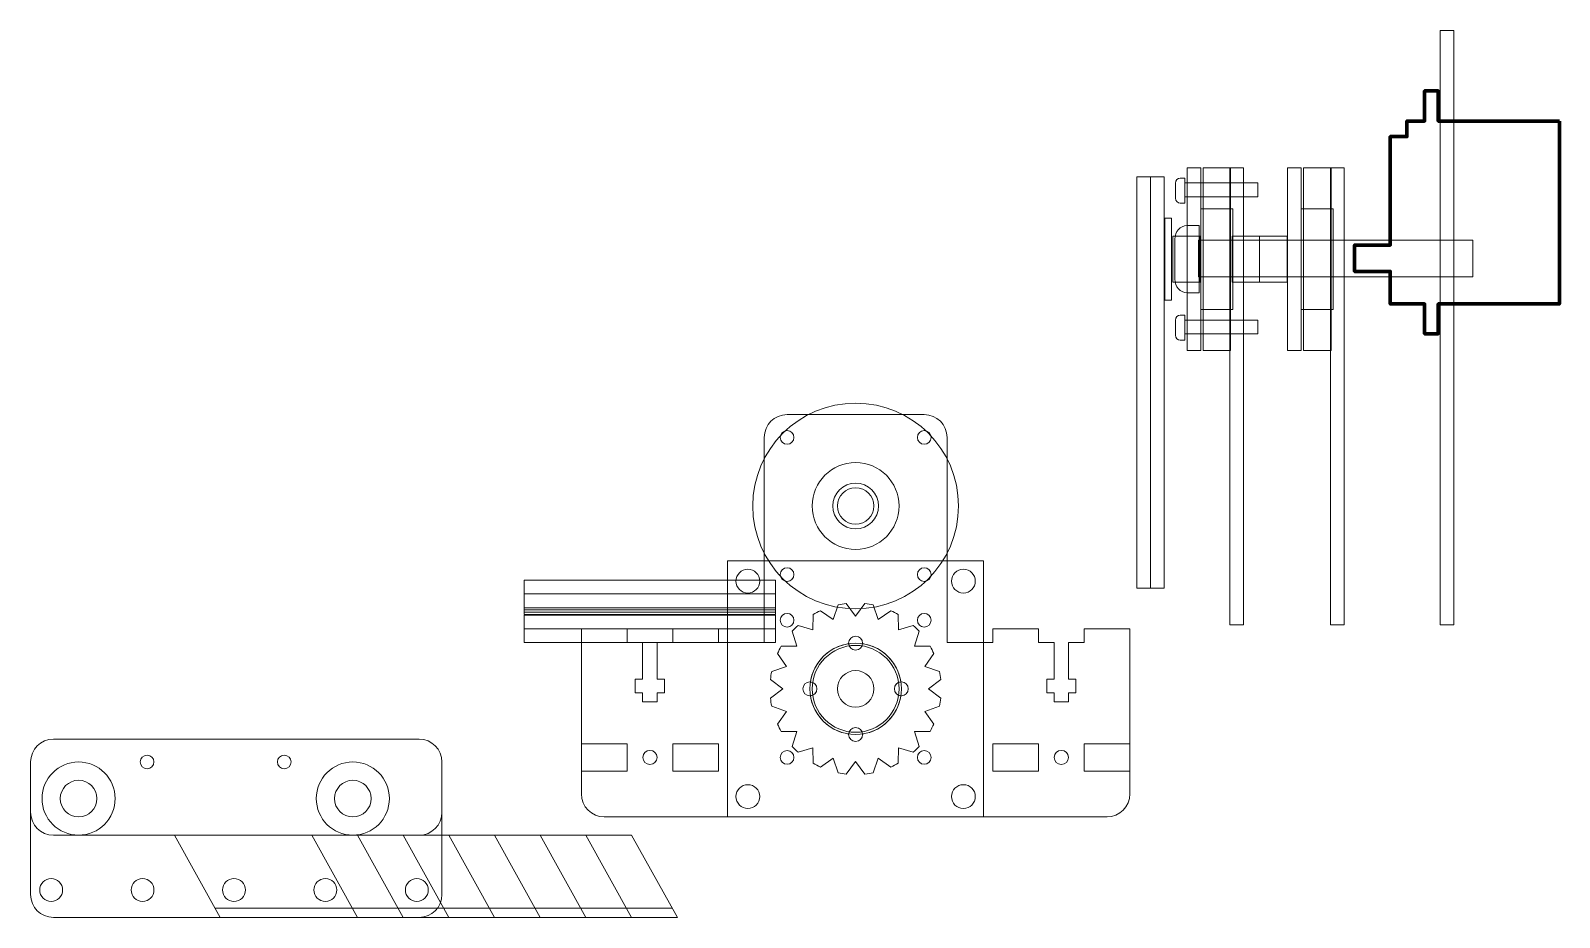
# Model space of a CAD drawing. Header units: centimetres. Extents: x -121 to 177, y -44 to 114.
# Drawn here: x -28.55 to 4.9, y -0.55 to 18.85 of the extents above; entities that cross this region are included whole.
import ezdxf

# ---------------------------------------------------------------- set-up
doc = ezdxf.new("R2010")
doc.units = ezdxf.units.CM
doc.header["$MEASUREMENT"] = 0
doc.layers.add('Layer 1', color=7, linetype='Continuous')

msp = doc.modelspace()

# ---------------------------------------------------------------- linework, layer by layer
at = {"layer": 'Layer 1', "lineweight": 20}
for points in [[(-3.25, 11.85), (-2.95, 11.85), (-2.95, 15.85), (-3.25, 15.85), (-3.25, 11.85)], [(-2.9, 11.85), (-2.3, 11.85), (-2.3, 15.85), (-2.9, 15.85), (-2.9, 11.85)], [(-2.3125, 5.85), (-2.0125, 5.85), (-2.0125, 15.85), (-2.3125, 15.85), (-2.3125, 5.85)], [(-1.05, 11.85), (-0.75, 11.85), (-0.75, 15.85), (-1.05, 15.85), (-1.05, 11.85)], [(-0.7, 11.85), (-0.1, 11.85), (-0.1, 15.85), (-0.7, 15.85), (-0.7, 11.85)], [(-0.1125, 5.85), (0.1875, 5.85), (0.1875, 15.85), (-0.1125, 15.85), (-0.1125, 5.85)], [(-4.35, 6.65), (-4.05, 6.65), (-4.05, 15.65), (-4.35, 15.65), (-4.35, 6.65)], [(-4.05, 6.65), (-3.75, 6.65), (-3.75, 15.65), (-4.05, 15.65), (-4.05, 6.65)]]:
    msp.add_lwpolyline(points, close=True, dxfattribs=at)
at = {"layer": 'Layer 1', "color": 253, "lineweight": 20}
msp.add_lwpolyline([(-3.7375, 12.95), (-3.5875, 12.95), (-3.5875, 14.75), (-3.7375, 14.75), (-3.7375, 12.95)], close=True, dxfattribs=at)
at = {"layer": 'Layer 1', "color": 30, "lineweight": 20}
for points in [[(-2.95, 12.75), (-2.25, 12.75), (-2.25, 14.95), (-2.95, 14.95), (-2.95, 12.75)], [(-0.75, 12.75), (-0.05, 12.75), (-0.05, 14.95), (-0.75, 14.95), (-0.75, 12.75)]]:
    msp.add_lwpolyline(points, close=True, dxfattribs=at)
at = {"layer": 'Layer 1', "color": 6, "lineweight": 20}
for points in [[(-3.5625, 13.35), (-2.9625, 13.35), (-2.9625, 14.35), (-3.5625, 14.35), (-3.5625, 13.35)], [(-2.2625, 13.35), (-1.6625, 13.35), (-1.6625, 14.35), (-2.2625, 14.35), (-2.2625, 13.35)], [(-1.6625, 13.35), (-1.0625, 13.35), (-1.0625, 14.35), (-1.6625, 14.35), (-1.6625, 13.35)]]:
    msp.add_lwpolyline(points, close=True, dxfattribs=at)
at = {"layer": 'Layer 1', "color": 1, "lineweight": 20}
msp.add_lwpolyline([(-13.3, 1.65), (-7.7, 1.65), (-7.7, 7.25), (-13.3, 7.25), (-13.3, 1.65)], close=True, dxfattribs=at)
at = {"layer": 'Layer 1', "color": 202, "lineweight": 20}
for points in [[(-17.75002, 6.52505), (-12.25002, 6.52505), (-12.25002, 6.82505), (-17.75002, 6.82505), (-17.75002, 6.52505)], [(-17.75002, 6.22505), (-12.25002, 6.22505), (-12.25002, 6.52505), (-17.75002, 6.52505), (-17.75002, 6.22505)], [(-17.75002, 5.76255), (-12.25002, 5.76255), (-12.25002, 6.06255), (-17.75002, 6.06255), (-17.75002, 5.76255)], [(-17.75002, 5.46255), (-12.25002, 5.46255), (-12.25002, 5.76255), (-17.75002, 5.76255), (-17.75002, 5.46255)]]:
    msp.add_lwpolyline(points, close=True, dxfattribs=at)
at = {"layer": 'Layer 1', "color": 3, "lineweight": 20}
msp.add_lwpolyline([(-17.75002, 6.07505), (-12.25002, 6.07505), (-12.25002, 6.22505), (-17.75002, 6.22505), (-17.75002, 6.07505)], close=True, dxfattribs=at)
at = {"layer": 'Layer 1', "color": 8, "lineweight": 20}
msp.add_lwpolyline([(-17.75002, 6.12505), (-12.25002, 6.12505), (-12.25002, 6.17505), (-17.75002, 6.17505), (-17.75002, 6.12505)], close=True, dxfattribs=at)
at = {"layer": 'Layer 1', "lineweight": 18}
for centre, major_axis in [((-12.857, 6.807), (0, 0.2605)), ((-8.143, 6.807), (0, 0.2605)), ((-10.5, 4.45), (0, 1)), ((-12.857, 2.093), (0, 0.2605)), ((-8.143, 2.093), (0, 0.2605))]:
    msp.add_ellipse(centre, major_axis=major_axis, ratio=1, dxfattribs=at)
at = {"layer": 'Layer 1', "color": 3, "lineweight": 20}
for centre in [(-10.5, 5.45), (-11.5, 4.45), (-9.5, 4.45), (-10.5, 3.45)]:
    msp.add_ellipse(centre, major_axis=(0, 0.1525), ratio=1, dxfattribs=at)
at = {"layer": 'Layer 1', "lineweight": 20}
msp.add_ellipse((-10.5, 4.45), major_axis=(0, 0.4), ratio=1, dxfattribs=at)
for points, knots in [([(2.2875, 18.85), (2.2875, 18.85), (2.5875, 18.85), (2.5875, 18.85), (2.5875, 18.85), (2.5875, 18.85), (2.5875, 5.85), (2.5875, 5.85), (2.5875, 5.85), (2.5875, 5.85), (2.2875, 5.85), (2.2875, 5.85), (2.2875, 5.85), (2.2875, 5.85), (2.2875, 18.85), (2.2875, 18.85)], [0, 0, 0, 0, 0.25, 0.25, 0.25, 0.25, 0.5, 0.5, 0.5, 0.5, 0.75, 0.75, 0.75, 0.75, 1, 1, 1, 1]), ([(-10.34793, 5.43851), (-9.91747, 5.3728), (-9.57727, 5.03253), (-9.51156, 4.60207), (-9.51156, 4.60207), (-9.59037, 4.59616), (-9.6525, 4.53032), (-9.6525, 4.45), (-9.6525, 4.45), (-9.6525, 4.36968), (-9.59037, 4.30384), (-9.51156, 4.29793), (-9.51156, 4.29793), (-9.57727, 3.86747), (-9.91747, 3.5272), (-10.34793, 3.46149), (-10.34793, 3.46149), (-10.35381, 3.54034), (-10.41966, 3.6025), (-10.5, 3.6025), (-10.5, 3.6025), (-10.58034, 3.6025), (-10.64619, 3.54034), (-10.65207, 3.46149), (-10.65207, 3.46149), (-11.08253, 3.5272), (-11.42273, 3.86747), (-11.48844, 4.29793), (-11.48844, 4.29793), (-11.40963, 4.30384), (-11.3475, 4.36968), (-11.3475, 4.45), (-11.3475, 4.45), (-11.3475, 4.53032), (-11.40963, 4.59616), (-11.48844, 4.60207), (-11.48844, 4.60207), (-11.42273, 5.03253), (-11.08253, 5.3728), (-10.65207, 5.43851), (-10.65207, 5.43851), (-10.64619, 5.35966), (-10.58034, 5.2975), (-10.5, 5.2975), (-10.5, 5.2975), (-10.41966, 5.2975), (-10.35381, 5.35966), (-10.34793, 5.43851)], [0, 0, 0, 0, 0.08333333, 0.08333333, 0.08333333, 0.08333333, 0.16666667, 0.16666667, 0.16666667, 0.16666667, 0.25, 0.25, 0.25, 0.25, 0.33333333, 0.33333333, 0.33333333, 0.33333333, 0.41666667, 0.41666667, 0.41666667, 0.41666667, 0.5, 0.5, 0.5, 0.5, 0.58333333, 0.58333333, 0.58333333, 0.58333333, 0.66666667, 0.66666667, 0.66666667, 0.66666667, 0.75, 0.75, 0.75, 0.75, 0.83333333, 0.83333333, 0.83333333, 0.83333333, 0.91666667, 0.91666667, 0.91666667, 0.91666667, 1, 1, 1, 1])]:
    msp.add_open_spline(points, degree=3, knots=knots, dxfattribs=at)
at = {"layer": 'Layer 1', "color": 7, "lineweight": 70}
msp.add_open_spline([(4.89702, 16.86948), (4.89702, 16.86948), (2.24702, 16.86948), (2.24702, 16.86948), (2.24702, 16.86948), (2.24702, 16.86948), (2.24702, 17.53105), (2.24702, 17.53105), (2.24702, 17.53105), (2.24702, 17.53105), (1.94702, 17.53105), (1.94702, 17.53105), (1.94702, 17.53105), (1.94702, 17.53105), (1.94702, 16.86948), (1.94702, 16.86948), (1.94702, 16.86948), (1.94702, 16.86948), (1.56183, 16.86948), (1.56183, 16.86948), (1.56183, 16.86948), (1.56183, 16.86948), (1.56183, 16.52977), (1.56183, 16.52977), (1.56183, 16.52977), (1.56183, 16.52977), (1.19702, 16.52977), (1.19702, 16.52977), (1.19702, 16.52977), (1.19702, 16.52977), (1.19702, 14.15748), (1.19702, 14.15748), (1.19702, 14.15748), (1.19702, 14.15748), (0.41453, 14.15748), (0.41453, 14.15748), (0.41453, 14.15748), (0.41453, 14.15748), (0.41453, 13.58148), (0.41453, 13.58148), (0.41453, 13.58148), (0.41453, 13.58148), (1.19702, 13.58148), (1.19702, 13.58148), (1.19702, 13.58148), (1.19702, 13.58148), (1.19702, 12.86948), (1.19702, 12.86948), (1.19702, 12.86948), (1.19702, 12.86948), (1.94702, 12.86948), (1.94702, 12.86948), (1.94702, 12.86948), (1.94702, 12.86948), (1.94702, 12.21948), (1.94702, 12.21948), (1.94702, 12.21948), (1.94702, 12.21948), (2.24702, 12.21948), (2.24702, 12.21948), (2.24702, 12.21948), (2.24702, 12.21948), (2.24702, 12.86948), (2.24702, 12.86948), (2.24702, 12.86948), (2.24702, 12.86948), (4.89702, 12.86948), (4.89702, 12.86948), (4.89702, 12.86948), (4.89702, 12.86948), (4.89702, 16.86948), (4.89702, 16.86948)], degree=3, knots=[0, 0, 0, 0, 0.05555556, 0.05555556, 0.05555556, 0.05555556, 0.11111111, 0.11111111, 0.11111111, 0.11111111, 0.16666667, 0.16666667, 0.16666667, 0.16666667, 0.22222222, 0.22222222, 0.22222222, 0.22222222, 0.27777778, 0.27777778, 0.27777778, 0.27777778, 0.33333333, 0.33333333, 0.33333333, 0.33333333, 0.38888889, 0.38888889, 0.38888889, 0.38888889, 0.44444444, 0.44444444, 0.44444444, 0.44444444, 0.5, 0.5, 0.5, 0.5, 0.55555556, 0.55555556, 0.55555556, 0.55555556, 0.61111111, 0.61111111, 0.61111111, 0.61111111, 0.66666667, 0.66666667, 0.66666667, 0.66666667, 0.72222222, 0.72222222, 0.72222222, 0.72222222, 0.77777778, 0.77777778, 0.77777778, 0.77777778, 0.83333333, 0.83333333, 0.83333333, 0.83333333, 0.88888889, 0.88888889, 0.88888889, 0.88888889, 0.94444444, 0.94444444, 0.94444444, 0.94444444, 1, 1, 1, 1], dxfattribs=at)
at = {"layer": 'Layer 1', "color": 253, "lineweight": 9}
for points, knots in [([(-3.3, 15.625), (-3.3, 15.625), (-3.3, 15.075), (-3.3, 15.075), (-3.3, 15.075), (-3.3, 15.075), (-3.39999, 15.075), (-3.39999, 15.075), (-3.39999, 15.075), (-3.455, 15.075), (-3.5, 15.12509), (-3.5, 15.18632), (-3.5, 15.18632), (-3.5, 15.18632), (-3.5, 15.51368), (-3.5, 15.51368), (-3.5, 15.51368), (-3.5, 15.57491), (-3.455, 15.625), (-3.39999, 15.625), (-3.39999, 15.625), (-3.39999, 15.625), (-3.3, 15.625), (-3.3, 15.625)], [0, 0, 0, 0, 0.16666667, 0.16666667, 0.16666667, 0.16666667, 0.33333333, 0.33333333, 0.33333333, 0.33333333, 0.5, 0.5, 0.5, 0.5, 0.66666667, 0.66666667, 0.66666667, 0.66666667, 0.83333333, 0.83333333, 0.83333333, 0.83333333, 1, 1, 1, 1]), ([(-1.7, 15.516), (-1.7, 15.516), (-1.7, 15.216), (-1.7, 15.216), (-1.7, 15.216), (-1.7, 15.216), (-3.3, 15.216), (-3.3, 15.216), (-3.3, 15.216), (-3.3, 15.216), (-3.3, 15.516), (-3.3, 15.516), (-3.3, 15.516), (-3.3, 15.516), (-1.7, 15.516), (-1.7, 15.516)], [0, 0, 0, 0, 0.25, 0.25, 0.25, 0.25, 0.5, 0.5, 0.5, 0.5, 0.75, 0.75, 0.75, 0.75, 1, 1, 1, 1]), ([(-2.9833, 14.58357), (-2.9833, 14.58357), (-2.9833, 13.11643), (-2.9833, 13.11643), (-2.9833, 13.11643), (-2.9833, 13.11643), (-3.24997, 13.11643), (-3.24997, 13.11643), (-3.24997, 13.11643), (-3.39669, 13.11643), (-3.51669, 13.25003), (-3.51669, 13.41338), (-3.51669, 13.41338), (-3.51669, 13.41338), (-3.51669, 14.28662), (-3.51669, 14.28662), (-3.51669, 14.28662), (-3.51669, 14.44997), (-3.39669, 14.58357), (-3.24997, 14.58357), (-3.24997, 14.58357), (-3.24997, 14.58357), (-2.9833, 14.58357), (-2.9833, 14.58357)], [0, 0, 0, 0, 0.16666667, 0.16666667, 0.16666667, 0.16666667, 0.33333333, 0.33333333, 0.33333333, 0.33333333, 0.5, 0.5, 0.5, 0.5, 0.66666667, 0.66666667, 0.66666667, 0.66666667, 0.83333333, 0.83333333, 0.83333333, 0.83333333, 1, 1, 1, 1]), ([(3, 14.266), (3, 14.266), (3, 13.466), (3, 13.466), (3, 13.466), (3, 13.466), (-3, 13.466), (-3, 13.466), (-3, 13.466), (-3, 13.466), (-3, 14.266), (-3, 14.266), (-3, 14.266), (-3, 14.266), (3, 14.266), (3, 14.266)], [0, 0, 0, 0, 0.25, 0.25, 0.25, 0.25, 0.5, 0.5, 0.5, 0.5, 0.75, 0.75, 0.75, 0.75, 1, 1, 1, 1]), ([(-3.3, 12.625), (-3.3, 12.625), (-3.3, 12.075), (-3.3, 12.075), (-3.3, 12.075), (-3.3, 12.075), (-3.39999, 12.075), (-3.39999, 12.075), (-3.39999, 12.075), (-3.455, 12.075), (-3.5, 12.12509), (-3.5, 12.18632), (-3.5, 12.18632), (-3.5, 12.18632), (-3.5, 12.51368), (-3.5, 12.51368), (-3.5, 12.51368), (-3.5, 12.57491), (-3.455, 12.625), (-3.39999, 12.625), (-3.39999, 12.625), (-3.39999, 12.625), (-3.3, 12.625), (-3.3, 12.625)], [0, 0, 0, 0, 0.16666667, 0.16666667, 0.16666667, 0.16666667, 0.33333333, 0.33333333, 0.33333333, 0.33333333, 0.5, 0.5, 0.5, 0.5, 0.66666667, 0.66666667, 0.66666667, 0.66666667, 0.83333333, 0.83333333, 0.83333333, 0.83333333, 1, 1, 1, 1]), ([(-1.7, 12.516), (-1.7, 12.516), (-1.7, 12.216), (-1.7, 12.216), (-1.7, 12.216), (-1.7, 12.216), (-3.3, 12.216), (-3.3, 12.216), (-3.3, 12.216), (-3.3, 12.216), (-3.3, 12.516), (-3.3, 12.516), (-3.3, 12.516), (-3.3, 12.516), (-1.7, 12.516), (-1.7, 12.516)], [0, 0, 0, 0, 0.25, 0.25, 0.25, 0.25, 0.5, 0.5, 0.5, 0.5, 0.75, 0.75, 0.75, 0.75, 1, 1, 1, 1])]:
    msp.add_open_spline(points, degree=3, knots=knots, dxfattribs=at)
at = {"layer": 'Layer 1', "lineweight": 9}
for points, knots in [([(-7.5, 5.4625), (-7.5, 5.4625), (-7.5, 5.7625), (-7.5, 5.7625), (-7.5, 5.7625), (-7.5, 5.7625), (-6.5, 5.7625), (-6.5, 5.7625), (-6.5, 5.7625), (-6.5, 5.7625), (-6.5, 5.4625), (-6.5, 5.4625), (-6.5, 5.4625), (-6.5, 5.4625), (-6.16, 5.4625), (-6.16, 5.4625), (-6.16, 5.4625), (-6.16, 5.4625), (-6.16, 4.6625), (-6.16, 4.6625), (-6.16, 4.6625), (-6.16, 4.6625), (-6.32, 4.6625), (-6.32, 4.6625), (-6.32, 4.6625), (-6.32, 4.6625), (-6.32, 4.3625), (-6.32, 4.3625), (-6.32, 4.3625), (-6.32, 4.3625), (-6.16, 4.3625), (-6.16, 4.3625), (-6.16, 4.3625), (-6.16, 4.3625), (-6.16, 4.1625), (-6.16, 4.1625), (-6.16, 4.1625), (-6.16, 4.1625), (-5.84, 4.1625), (-5.84, 4.1625), (-5.84, 4.1625), (-5.84, 4.1625), (-5.84, 4.3625), (-5.84, 4.3625), (-5.84, 4.3625), (-5.84, 4.3625), (-5.68, 4.3625), (-5.68, 4.3625), (-5.68, 4.3625), (-5.68, 4.3625), (-5.68, 4.6625), (-5.68, 4.6625), (-5.68, 4.6625), (-5.68, 4.6625), (-5.84, 4.6625), (-5.84, 4.6625), (-5.84, 4.6625), (-5.84, 4.6625), (-5.84, 5.4625), (-5.84, 5.4625), (-5.84, 5.4625), (-5.84, 5.4625), (-5.5, 5.4625), (-5.5, 5.4625), (-5.5, 5.4625), (-5.5, 5.4625), (-5.5, 5.7625), (-5.5, 5.7625), (-5.5, 5.7625), (-5.5, 5.7625), (-4.5, 5.7625), (-4.5, 5.7625), (-4.5, 5.7625), (-4.5, 5.7625), (-4.5, 5.4625), (-4.5, 5.4625), (-4.5, 5.4625), (-4.5, 5.4625), (-4.5, 2.15), (-4.5, 2.15), (-4.5, 2.15), (-4.5, 1.87391), (-4.72391, 1.65), (-5, 1.65), (-5, 1.65), (-5, 1.65), (-16, 1.65), (-16, 1.65), (-16, 1.65), (-16.27609, 1.65), (-16.5, 1.87391), (-16.5, 2.15), (-16.5, 2.15), (-16.5, 2.15), (-16.5, 5.4625), (-16.5, 5.4625), (-16.5, 5.4625), (-16.5, 5.4625), (-16.5, 5.7625), (-16.5, 5.7625), (-16.5, 5.7625), (-16.5, 5.7625), (-15.5, 5.7625), (-15.5, 5.7625), (-15.5, 5.7625), (-15.5, 5.7625), (-15.5, 5.4625), (-15.5, 5.4625), (-15.5, 5.4625), (-15.5, 5.4625), (-15.16, 5.4625), (-15.16, 5.4625), (-15.16, 5.4625), (-15.16, 5.4625), (-15.16, 4.6625), (-15.16, 4.6625), (-15.16, 4.6625), (-15.16, 4.6625), (-15.32, 4.6625), (-15.32, 4.6625), (-15.32, 4.6625), (-15.32, 4.6625), (-15.32, 4.3625), (-15.32, 4.3625), (-15.32, 4.3625), (-15.32, 4.3625), (-15.16, 4.3625), (-15.16, 4.3625), (-15.16, 4.3625), (-15.16, 4.3625), (-15.16, 4.1625), (-15.16, 4.1625), (-15.16, 4.1625), (-15.16, 4.1625), (-14.84, 4.1625), (-14.84, 4.1625), (-14.84, 4.1625), (-14.84, 4.1625), (-14.84, 4.3625), (-14.84, 4.3625), (-14.84, 4.3625), (-14.84, 4.3625), (-14.68, 4.3625), (-14.68, 4.3625), (-14.68, 4.3625), (-14.68, 4.3625), (-14.68, 4.6625), (-14.68, 4.6625), (-14.68, 4.6625), (-14.68, 4.6625), (-14.84, 4.6625), (-14.84, 4.6625), (-14.84, 4.6625), (-14.84, 4.6625), (-14.84, 5.4625), (-14.84, 5.4625), (-14.84, 5.4625), (-14.84, 5.4625), (-14.5, 5.4625), (-14.5, 5.4625), (-14.5, 5.4625), (-14.5, 5.4625), (-14.5, 5.7625), (-14.5, 5.7625), (-14.5, 5.7625), (-14.5, 5.7625), (-13.5, 5.7625), (-13.5, 5.7625), (-13.5, 5.7625), (-13.5, 5.7625), (-13.5, 5.4625), (-13.5, 5.4625), (-13.5, 5.4625), (-13.5, 5.4625), (-12.5, 5.4625), (-12.5, 5.4625), (-12.5, 5.4625), (-12.5, 5.4625), (-12.5, 9.95), (-12.5, 9.95), (-12.5, 9.95), (-12.5, 10.22609), (-12.27609, 10.45), (-12, 10.45), (-12, 10.45), (-12, 10.45), (-9, 10.45), (-9, 10.45), (-9, 10.45), (-8.72391, 10.45), (-8.5, 10.22609), (-8.5, 9.95), (-8.5, 9.95), (-8.5, 9.95), (-8.5, 5.4625), (-8.5, 5.4625), (-8.5, 5.4625), (-8.5, 5.4625), (-7.5, 5.4625), (-7.5, 5.4625)], [0, 0, 0, 0, 0.02, 0.02, 0.02, 0.02, 0.04, 0.04, 0.04, 0.04, 0.06, 0.06, 0.06, 0.06, 0.08, 0.08, 0.08, 0.08, 0.1, 0.1, 0.1, 0.1, 0.12, 0.12, 0.12, 0.12, 0.14, 0.14, 0.14, 0.14, 0.16, 0.16, 0.16, 0.16, 0.18, 0.18, 0.18, 0.18, 0.2, 0.2, 0.2, 0.2, 0.22, 0.22, 0.22, 0.22, 0.24, 0.24, 0.24, 0.24, 0.26, 0.26, 0.26, 0.26, 0.28, 0.28, 0.28, 0.28, 0.3, 0.3, 0.3, 0.3, 0.32, 0.32, 0.32, 0.32, 0.34, 0.34, 0.34, 0.34, 0.36, 0.36, 0.36, 0.36, 0.38, 0.38, 0.38, 0.38, 0.4, 0.4, 0.4, 0.4, 0.42, 0.42, 0.42, 0.42, 0.44, 0.44, 0.44, 0.44, 0.46, 0.46, 0.46, 0.46, 0.48, 0.48, 0.48, 0.48, 0.5, 0.5, 0.5, 0.5, 0.52, 0.52, 0.52, 0.52, 0.54, 0.54, 0.54, 0.54, 0.56, 0.56, 0.56, 0.56, 0.58, 0.58, 0.58, 0.58, 0.6, 0.6, 0.6, 0.6, 0.62, 0.62, 0.62, 0.62, 0.64, 0.64, 0.64, 0.64, 0.66, 0.66, 0.66, 0.66, 0.68, 0.68, 0.68, 0.68, 0.7, 0.7, 0.7, 0.7, 0.72, 0.72, 0.72, 0.72, 0.74, 0.74, 0.74, 0.74, 0.76, 0.76, 0.76, 0.76, 0.78, 0.78, 0.78, 0.78, 0.8, 0.8, 0.8, 0.8, 0.82, 0.82, 0.82, 0.82, 0.84, 0.84, 0.84, 0.84, 0.86, 0.86, 0.86, 0.86, 0.88, 0.88, 0.88, 0.88, 0.9, 0.9, 0.9, 0.9, 0.92, 0.92, 0.92, 0.92, 0.94, 0.94, 0.94, 0.94, 0.96, 0.96, 0.96, 0.96, 0.98, 0.98, 0.98, 0.98, 1, 1, 1, 1]), ([(-16.5, 3.25), (-16.5, 3.25), (-15.5, 3.25), (-15.5, 3.25), (-15.5, 3.25), (-15.5, 3.25), (-15.5, 2.65), (-15.5, 2.65), (-15.5, 2.65), (-15.5, 2.65), (-16.5, 2.65), (-16.5, 2.65), (-16.5, 2.65), (-16.5, 2.65), (-16.5, 3.25), (-16.5, 3.25)], [0, 0, 0, 0, 0.25, 0.25, 0.25, 0.25, 0.5, 0.5, 0.5, 0.5, 0.75, 0.75, 0.75, 0.75, 1, 1, 1, 1]), ([(-15, 3.105), (-14.91441, 3.105), (-14.845, 3.03559), (-14.845, 2.95), (-14.845, 2.95), (-14.845, 2.86441), (-14.91441, 2.795), (-15, 2.795), (-15, 2.795), (-15.08559, 2.795), (-15.155, 2.86441), (-15.155, 2.95), (-15.155, 2.95), (-15.155, 3.03559), (-15.08559, 3.105), (-15, 3.105)], [0, 0, 0, 0, 0.25, 0.25, 0.25, 0.25, 0.5, 0.5, 0.5, 0.5, 0.75, 0.75, 0.75, 0.75, 1, 1, 1, 1]), ([(-14.5, 3.25), (-14.5, 3.25), (-13.5, 3.25), (-13.5, 3.25), (-13.5, 3.25), (-13.5, 3.25), (-13.5, 2.65), (-13.5, 2.65), (-13.5, 2.65), (-13.5, 2.65), (-14.5, 2.65), (-14.5, 2.65), (-14.5, 2.65), (-14.5, 2.65), (-14.5, 3.25), (-14.5, 3.25)], [0, 0, 0, 0, 0.25, 0.25, 0.25, 0.25, 0.5, 0.5, 0.5, 0.5, 0.75, 0.75, 0.75, 0.75, 1, 1, 1, 1]), ([(-7.5, 3.25), (-7.5, 3.25), (-6.5, 3.25), (-6.5, 3.25), (-6.5, 3.25), (-6.5, 3.25), (-6.5, 2.65), (-6.5, 2.65), (-6.5, 2.65), (-6.5, 2.65), (-7.5, 2.65), (-7.5, 2.65), (-7.5, 2.65), (-7.5, 2.65), (-7.5, 3.25), (-7.5, 3.25)], [0, 0, 0, 0, 0.25, 0.25, 0.25, 0.25, 0.5, 0.5, 0.5, 0.5, 0.75, 0.75, 0.75, 0.75, 1, 1, 1, 1]), ([(-6, 3.105), (-5.91441, 3.105), (-5.845, 3.03559), (-5.845, 2.95), (-5.845, 2.95), (-5.845, 2.86441), (-5.91441, 2.795), (-6, 2.795), (-6, 2.795), (-6.08559, 2.795), (-6.155, 2.86441), (-6.155, 2.95), (-6.155, 2.95), (-6.155, 3.03559), (-6.08559, 3.105), (-6, 3.105)], [0, 0, 0, 0, 0.25, 0.25, 0.25, 0.25, 0.5, 0.5, 0.5, 0.5, 0.75, 0.75, 0.75, 0.75, 1, 1, 1, 1]), ([(-5.5, 3.25), (-5.5, 3.25), (-4.5, 3.25), (-4.5, 3.25), (-4.5, 3.25), (-4.5, 3.25), (-4.5, 2.65), (-4.5, 2.65), (-4.5, 2.65), (-4.5, 2.65), (-5.5, 2.65), (-5.5, 2.65), (-5.5, 2.65), (-5.5, 2.65), (-5.5, 3.25), (-5.5, 3.25)], [0, 0, 0, 0, 0.25, 0.25, 0.25, 0.25, 0.5, 0.5, 0.5, 0.5, 0.75, 0.75, 0.75, 0.75, 1, 1, 1, 1])]:
    msp.add_open_spline(points, degree=3, knots=knots, dxfattribs=at)
at = {"layer": 'Layer 1', "color": 231, "lineweight": 18}
for points in [[(-10.5, 10.7), (-9.25757, 10.7), (-8.25, 9.69243), (-8.25, 8.45), (-8.25, 8.45), (-8.25, 7.20757), (-9.25757, 6.2), (-10.5, 6.2), (-10.5, 6.2), (-11.74243, 6.2), (-12.75, 7.20757), (-12.75, 8.45), (-12.75, 8.45), (-12.75, 9.69243), (-11.74243, 10.7), (-10.5, 10.7)], [(-10.5, 8.95), (-10.22391, 8.95), (-10, 8.72609), (-10, 8.45), (-10, 8.45), (-10, 8.17391), (-10.22391, 7.95), (-10.5, 7.95), (-10.5, 7.95), (-10.77609, 7.95), (-11, 8.17391), (-11, 8.45), (-11, 8.45), (-11, 8.72609), (-10.77609, 8.95), (-10.5, 8.95)], [(-10.5, 8.85), (-10.27912, 8.85), (-10.1, 8.67088), (-10.1, 8.45), (-10.1, 8.45), (-10.1, 8.22912), (-10.27912, 8.05), (-10.5, 8.05), (-10.5, 8.05), (-10.72088, 8.05), (-10.9, 8.22912), (-10.9, 8.45), (-10.9, 8.45), (-10.9, 8.67088), (-10.72088, 8.85), (-10.5, 8.85)]]:
    msp.add_open_spline(points, degree=3, knots=[0, 0, 0, 0, 0.25, 0.25, 0.25, 0.25, 0.5, 0.5, 0.5, 0.5, 0.75, 0.75, 0.75, 0.75, 1, 1, 1, 1], dxfattribs=at)
at = {"layer": 'Layer 1', "lineweight": 18}
for points, knots in [([(-12, 10.1), (-11.91717, 10.1), (-11.85, 10.03283), (-11.85, 9.95), (-11.85, 9.95), (-11.85, 9.86717), (-11.91717, 9.8), (-12, 9.8), (-12, 9.8), (-12.08283, 9.8), (-12.15, 9.86717), (-12.15, 9.95), (-12.15, 9.95), (-12.15, 10.03283), (-12.08283, 10.1), (-12, 10.1)], [0, 0, 0, 0, 0.25, 0.25, 0.25, 0.25, 0.5, 0.5, 0.5, 0.5, 0.75, 0.75, 0.75, 0.75, 1, 1, 1, 1]), ([(-9, 10.1), (-8.91717, 10.1), (-8.85, 10.03283), (-8.85, 9.95), (-8.85, 9.95), (-8.85, 9.86717), (-8.91717, 9.8), (-9, 9.8), (-9, 9.8), (-9.08283, 9.8), (-9.15, 9.86717), (-9.15, 9.95), (-9.15, 9.95), (-9.15, 10.03283), (-9.08283, 10.1), (-9, 10.1)], [0, 0, 0, 0, 0.25, 0.25, 0.25, 0.25, 0.5, 0.5, 0.5, 0.5, 0.75, 0.75, 0.75, 0.75, 1, 1, 1, 1]), ([(-10.5, 9.4), (-9.97542, 9.4), (-9.55, 8.97458), (-9.55, 8.45), (-9.55, 8.45), (-9.55, 7.92542), (-9.97542, 7.5), (-10.5, 7.5), (-10.5, 7.5), (-11.02458, 7.5), (-11.45, 7.92542), (-11.45, 8.45), (-11.45, 8.45), (-11.45, 8.97458), (-11.02458, 9.4), (-10.5, 9.4)], [0, 0, 0, 0, 0.25, 0.25, 0.25, 0.25, 0.5, 0.5, 0.5, 0.5, 0.75, 0.75, 0.75, 0.75, 1, 1, 1, 1]), ([(-12, 7.1), (-11.91717, 7.1), (-11.85, 7.03283), (-11.85, 6.95), (-11.85, 6.95), (-11.85, 6.86717), (-11.91717, 6.8), (-12, 6.8), (-12, 6.8), (-12.08283, 6.8), (-12.15, 6.86717), (-12.15, 6.95), (-12.15, 6.95), (-12.15, 7.03283), (-12.08283, 7.1), (-12, 7.1)], [0, 0, 0, 0, 0.25, 0.25, 0.25, 0.25, 0.5, 0.5, 0.5, 0.5, 0.75, 0.75, 0.75, 0.75, 1, 1, 1, 1]), ([(-9, 7.1), (-8.91717, 7.1), (-8.85, 7.03283), (-8.85, 6.95), (-8.85, 6.95), (-8.85, 6.86717), (-8.91717, 6.8), (-9, 6.8), (-9, 6.8), (-9.08283, 6.8), (-9.15, 6.86717), (-9.15, 6.95), (-9.15, 6.95), (-9.15, 7.03283), (-9.08283, 7.1), (-9, 7.1)], [0, 0, 0, 0, 0.25, 0.25, 0.25, 0.25, 0.5, 0.5, 0.5, 0.5, 0.75, 0.75, 0.75, 0.75, 1, 1, 1, 1]), ([(-12, 6.1), (-11.91717, 6.1), (-11.85, 6.03283), (-11.85, 5.95), (-11.85, 5.95), (-11.85, 5.86717), (-11.91717, 5.8), (-12, 5.8), (-12, 5.8), (-12.08283, 5.8), (-12.15, 5.86717), (-12.15, 5.95), (-12.15, 5.95), (-12.15, 6.03283), (-12.08283, 6.1), (-12, 6.1)], [0, 0, 0, 0, 0.25, 0.25, 0.25, 0.25, 0.5, 0.5, 0.5, 0.5, 0.75, 0.75, 0.75, 0.75, 1, 1, 1, 1]), ([(-9, 6.1), (-8.91717, 6.1), (-8.85, 6.03283), (-8.85, 5.95), (-8.85, 5.95), (-8.85, 5.86717), (-8.91717, 5.8), (-9, 5.8), (-9, 5.8), (-9.08283, 5.8), (-9.15, 5.86717), (-9.15, 5.95), (-9.15, 5.95), (-9.15, 6.03283), (-9.08283, 6.1), (-9, 6.1)], [0, 0, 0, 0, 0.25, 0.25, 0.25, 0.25, 0.5, 0.5, 0.5, 0.5, 0.75, 0.75, 0.75, 0.75, 1, 1, 1, 1]), ([(-10.5, 5.4), (-9.97542, 5.4), (-9.55, 4.97458), (-9.55, 4.45), (-9.55, 4.45), (-9.55, 3.92542), (-9.97542, 3.5), (-10.5, 3.5), (-10.5, 3.5), (-11.02458, 3.5), (-11.45, 3.92542), (-11.45, 4.45), (-11.45, 4.45), (-11.45, 4.97458), (-11.02458, 5.4), (-10.5, 5.4)], [0, 0, 0, 0, 0.25, 0.25, 0.25, 0.25, 0.5, 0.5, 0.5, 0.5, 0.75, 0.75, 0.75, 0.75, 1, 1, 1, 1]), ([(-28.55, 2.85), (-28.55, 3.12609), (-28.32609, 3.35), (-28.05, 3.35), (-28.05, 3.35), (-28.05, 3.35), (-20.05, 3.35), (-20.05, 3.35), (-20.05, 3.35), (-19.77391, 3.35), (-19.55, 3.12609), (-19.55, 2.85), (-19.55, 2.85), (-19.55, 2.85), (-19.55, 1.75), (-19.55, 1.75), (-19.55, 1.75), (-19.55, 1.47391), (-19.77391, 1.25), (-20.05, 1.25), (-20.05, 1.25), (-20.05, 1.25), (-28.05, 1.25), (-28.05, 1.25), (-28.05, 1.25), (-28.32609, 1.25), (-28.55, 1.47391), (-28.55, 1.75), (-28.55, 1.75), (-28.55, 1.75), (-28.55, 2.85), (-28.55, 2.85)], [0, 0, 0, 0, 0.125, 0.125, 0.125, 0.125, 0.25, 0.25, 0.25, 0.25, 0.375, 0.375, 0.375, 0.375, 0.5, 0.5, 0.5, 0.5, 0.625, 0.625, 0.625, 0.625, 0.75, 0.75, 0.75, 0.75, 0.875, 0.875, 0.875, 0.875, 1, 1, 1, 1]), ([(-12, 3.1), (-11.91717, 3.1), (-11.85, 3.03283), (-11.85, 2.95), (-11.85, 2.95), (-11.85, 2.86717), (-11.91717, 2.8), (-12, 2.8), (-12, 2.8), (-12.08283, 2.8), (-12.15, 2.86717), (-12.15, 2.95), (-12.15, 2.95), (-12.15, 3.03283), (-12.08283, 3.1), (-12, 3.1)], [0, 0, 0, 0, 0.25, 0.25, 0.25, 0.25, 0.5, 0.5, 0.5, 0.5, 0.75, 0.75, 0.75, 0.75, 1, 1, 1, 1]), ([(-9, 3.1), (-8.91717, 3.1), (-8.85, 3.03283), (-8.85, 2.95), (-8.85, 2.95), (-8.85, 2.86717), (-8.91717, 2.8), (-9, 2.8), (-9, 2.8), (-9.08283, 2.8), (-9.15, 2.86717), (-9.15, 2.95), (-9.15, 2.95), (-9.15, 3.03283), (-9.08283, 3.1), (-9, 3.1)], [0, 0, 0, 0, 0.25, 0.25, 0.25, 0.25, 0.5, 0.5, 0.5, 0.5, 0.75, 0.75, 0.75, 0.75, 1, 1, 1, 1]), ([(-27.5, 2.85), (-27.05825, 2.85), (-26.7, 2.49175), (-26.7, 2.05), (-26.7, 2.05), (-26.7, 1.60825), (-27.05825, 1.25), (-27.5, 1.25), (-27.5, 1.25), (-27.94175, 1.25), (-28.3, 1.60825), (-28.3, 2.05), (-28.3, 2.05), (-28.3, 2.49175), (-27.94175, 2.85), (-27.5, 2.85)], [0, 0, 0, 0, 0.25, 0.25, 0.25, 0.25, 0.5, 0.5, 0.5, 0.5, 0.75, 0.75, 0.75, 0.75, 1, 1, 1, 1]), ([(-26, 3), (-25.91717, 3), (-25.85, 2.93283), (-25.85, 2.85), (-25.85, 2.85), (-25.85, 2.76717), (-25.91717, 2.7), (-26, 2.7), (-26, 2.7), (-26.08283, 2.7), (-26.15, 2.76717), (-26.15, 2.85), (-26.15, 2.85), (-26.15, 2.93283), (-26.08283, 3), (-26, 3)], [0, 0, 0, 0, 0.25, 0.25, 0.25, 0.25, 0.5, 0.5, 0.5, 0.5, 0.75, 0.75, 0.75, 0.75, 1, 1, 1, 1]), ([(-23, 3), (-22.91717, 3), (-22.85, 2.93283), (-22.85, 2.85), (-22.85, 2.85), (-22.85, 2.76717), (-22.91717, 2.7), (-23, 2.7), (-23, 2.7), (-23.08283, 2.7), (-23.15, 2.76717), (-23.15, 2.85), (-23.15, 2.85), (-23.15, 2.93283), (-23.08283, 3), (-23, 3)], [0, 0, 0, 0, 0.25, 0.25, 0.25, 0.25, 0.5, 0.5, 0.5, 0.5, 0.75, 0.75, 0.75, 0.75, 1, 1, 1, 1]), ([(-21.5, 2.85), (-21.05825, 2.85), (-20.7, 2.49175), (-20.7, 2.05), (-20.7, 2.05), (-20.7, 1.60825), (-21.05825, 1.25), (-21.5, 1.25), (-21.5, 1.25), (-21.94175, 1.25), (-22.3, 1.60825), (-22.3, 2.05), (-22.3, 2.05), (-22.3, 2.49175), (-21.94175, 2.85), (-21.5, 2.85)], [0, 0, 0, 0, 0.25, 0.25, 0.25, 0.25, 0.5, 0.5, 0.5, 0.5, 0.75, 0.75, 0.75, 0.75, 1, 1, 1, 1])]:
    msp.add_open_spline(points, degree=3, knots=knots, dxfattribs=at)
at = {"layer": 'Layer 1', "color": 3, "lineweight": 20}
for points, knots in [([(-10.2964, 6.31404), (-10.23593, 6.30749), (-10.17631, 6.29807), (-10.11769, 6.28592), (-10.11769, 6.28592), (-10.11769, 6.28592), (-10.00794, 5.96441), (-10.00794, 5.96441), (-10.00794, 5.96441), (-10.00794, 5.96441), (-9.7301, 6.16006), (-9.7301, 6.16006), (-9.7301, 6.16006), (-9.67495, 6.13519), (-9.62122, 6.10772), (-9.56907, 6.07782), (-9.56907, 6.07782), (-9.56907, 6.07782), (-9.56404, 5.73824), (-9.56404, 5.73824), (-9.56404, 5.73824), (-9.56404, 5.73824), (-9.23993, 5.83827), (-9.23993, 5.83827), (-9.23993, 5.83827), (-9.19517, 5.79762), (-9.15238, 5.75483), (-9.11173, 5.71007), (-9.11173, 5.71007), (-9.11173, 5.71007), (-9.21176, 5.38596), (-9.21176, 5.38596), (-9.21176, 5.38596), (-9.21176, 5.38596), (-8.87223, 5.38093), (-8.87223, 5.38093), (-8.87223, 5.38093), (-8.84232, 5.32876), (-8.81486, 5.27501), (-8.78997, 5.21986), (-8.78997, 5.21986), (-8.78997, 5.21986), (-8.98559, 4.94206), (-8.98559, 4.94206), (-8.98559, 4.94206), (-8.98559, 4.94206), (-8.66406, 4.8323), (-8.66406, 4.8323), (-8.66406, 4.8323), (-8.6519, 4.77369), (-8.64249, 4.71408), (-8.63595, 4.65361), (-8.63595, 4.65361), (-8.63595, 4.65361), (-8.90765, 4.45), (-8.90765, 4.45), (-8.90765, 4.45), (-8.90765, 4.45), (-8.63604, 4.24645), (-8.63604, 4.24645), (-8.63604, 4.24645), (-8.64258, 4.18594), (-8.65204, 4.1263), (-8.6642, 4.06765), (-8.6642, 4.06765), (-8.6642, 4.06765), (-8.98559, 3.95794), (-8.98559, 3.95794), (-8.98559, 3.95794), (-8.98559, 3.95794), (-8.79007, 3.68028), (-8.79007, 3.68028), (-8.79007, 3.68028), (-8.81497, 3.62507), (-8.84246, 3.57128), (-8.87239, 3.51906), (-8.87239, 3.51906), (-8.87239, 3.51906), (-9.21176, 3.51404), (-9.21176, 3.51404), (-9.21176, 3.51404), (-9.21176, 3.51404), (-9.11178, 3.19009), (-9.11178, 3.19009), (-9.11178, 3.19009), (-9.15246, 3.14529), (-9.19527, 3.10246), (-9.24006, 3.06177), (-9.24006, 3.06177), (-9.24006, 3.06177), (-9.56404, 3.16176), (-9.56404, 3.16176), (-9.56404, 3.16176), (-9.56404, 3.16176), (-9.56906, 2.82231), (-9.56906, 2.82231), (-9.56906, 2.82231), (-9.62124, 2.79238), (-9.675, 2.7649), (-9.73018, 2.74), (-9.73018, 2.74), (-9.73018, 2.74), (-10.00794, 2.93559), (-10.00794, 2.93559), (-10.00794, 2.93559), (-10.00794, 2.93559), (-10.1177, 2.61406), (-10.1177, 2.61406), (-10.1177, 2.61406), (-10.17631, 2.6019), (-10.23592, 2.59249), (-10.29639, 2.58595), (-10.29639, 2.58595), (-10.29639, 2.58595), (-10.5, 2.85765), (-10.5, 2.85765), (-10.5, 2.85765), (-10.5, 2.85765), (-10.7036, 2.58596), (-10.7036, 2.58596), (-10.7036, 2.58596), (-10.76407, 2.59251), (-10.82369, 2.60193), (-10.88231, 2.61408), (-10.88231, 2.61408), (-10.88231, 2.61408), (-10.99206, 2.93559), (-10.99206, 2.93559), (-10.99206, 2.93559), (-10.99206, 2.93559), (-11.2699, 2.73994), (-11.2699, 2.73994), (-11.2699, 2.73994), (-11.32505, 2.76481), (-11.37878, 2.79228), (-11.43093, 2.82218), (-11.43093, 2.82218), (-11.43093, 2.82218), (-11.43596, 3.16176), (-11.43596, 3.16176), (-11.43596, 3.16176), (-11.43596, 3.16176), (-11.76007, 3.06173), (-11.76007, 3.06173), (-11.76007, 3.06173), (-11.80483, 3.10238), (-11.84762, 3.14517), (-11.88827, 3.18993), (-11.88827, 3.18993), (-11.88827, 3.18993), (-11.78824, 3.51404), (-11.78824, 3.51404), (-11.78824, 3.51404), (-11.78824, 3.51404), (-12.12777, 3.51907), (-12.12777, 3.51907), (-12.12777, 3.51907), (-12.15768, 3.57124), (-12.18514, 3.62499), (-12.21003, 3.68014), (-12.21003, 3.68014), (-12.21003, 3.68014), (-12.01441, 3.95794), (-12.01441, 3.95794), (-12.01441, 3.95794), (-12.01441, 3.95794), (-12.33594, 4.0677), (-12.33594, 4.0677), (-12.33594, 4.0677), (-12.3481, 4.12631), (-12.35751, 4.18592), (-12.36405, 4.24639), (-12.36405, 4.24639), (-12.36405, 4.24639), (-12.09235, 4.45), (-12.09235, 4.45), (-12.09235, 4.45), (-12.09235, 4.45), (-12.36404, 4.6536), (-12.36404, 4.6536), (-12.36404, 4.6536), (-12.35749, 4.71407), (-12.34807, 4.77369), (-12.33592, 4.83231), (-12.33592, 4.83231), (-12.33592, 4.83231), (-12.01441, 4.94206), (-12.01441, 4.94206), (-12.01441, 4.94206), (-12.01441, 4.94206), (-12.21006, 5.2199), (-12.21006, 5.2199), (-12.21006, 5.2199), (-12.18519, 5.27505), (-12.15772, 5.32878), (-12.12782, 5.38093), (-12.12782, 5.38093), (-12.12782, 5.38093), (-11.78824, 5.38596), (-11.78824, 5.38596), (-11.78824, 5.38596), (-11.78824, 5.38596), (-11.88827, 5.71007), (-11.88827, 5.71007), (-11.88827, 5.71007), (-11.84762, 5.75483), (-11.80483, 5.79762), (-11.76007, 5.83827), (-11.76007, 5.83827), (-11.76007, 5.83827), (-11.43596, 5.73824), (-11.43596, 5.73824), (-11.43596, 5.73824), (-11.43596, 5.73824), (-11.43093, 6.07777), (-11.43093, 6.07777), (-11.43093, 6.07777), (-11.37876, 6.10768), (-11.32501, 6.13514), (-11.26986, 6.16003), (-11.26986, 6.16003), (-11.26986, 6.16003), (-10.99206, 5.96441), (-10.99206, 5.96441), (-10.99206, 5.96441), (-10.99206, 5.96441), (-10.8823, 6.28594), (-10.8823, 6.28594), (-10.8823, 6.28594), (-10.82369, 6.2981), (-10.76408, 6.30751), (-10.70361, 6.31405), (-10.70361, 6.31405), (-10.70361, 6.31405), (-10.5, 6.04235), (-10.5, 6.04235), (-10.5, 6.04235), (-10.5, 6.04235), (-10.2964, 6.31404), (-10.2964, 6.31404)], [0, 0, 0, 0, 0.01666667, 0.01666667, 0.01666667, 0.01666667, 0.03333333, 0.03333333, 0.03333333, 0.03333333, 0.05, 0.05, 0.05, 0.05, 0.06666667, 0.06666667, 0.06666667, 0.06666667, 0.08333333, 0.08333333, 0.08333333, 0.08333333, 0.1, 0.1, 0.1, 0.1, 0.11666667, 0.11666667, 0.11666667, 0.11666667, 0.13333333, 0.13333333, 0.13333333, 0.13333333, 0.15, 0.15, 0.15, 0.15, 0.16666667, 0.16666667, 0.16666667, 0.16666667, 0.18333333, 0.18333333, 0.18333333, 0.18333333, 0.2, 0.2, 0.2, 0.2, 0.21666667, 0.21666667, 0.21666667, 0.21666667, 0.23333333, 0.23333333, 0.23333333, 0.23333333, 0.25, 0.25, 0.25, 0.25, 0.26666667, 0.26666667, 0.26666667, 0.26666667, 0.28333333, 0.28333333, 0.28333333, 0.28333333, 0.3, 0.3, 0.3, 0.3, 0.31666667, 0.31666667, 0.31666667, 0.31666667, 0.33333333, 0.33333333, 0.33333333, 0.33333333, 0.35, 0.35, 0.35, 0.35, 0.36666667, 0.36666667, 0.36666667, 0.36666667, 0.38333333, 0.38333333, 0.38333333, 0.38333333, 0.4, 0.4, 0.4, 0.4, 0.41666667, 0.41666667, 0.41666667, 0.41666667, 0.43333333, 0.43333333, 0.43333333, 0.43333333, 0.45, 0.45, 0.45, 0.45, 0.46666667, 0.46666667, 0.46666667, 0.46666667, 0.48333333, 0.48333333, 0.48333333, 0.48333333, 0.5, 0.5, 0.5, 0.5, 0.51666667, 0.51666667, 0.51666667, 0.51666667, 0.53333333, 0.53333333, 0.53333333, 0.53333333, 0.55, 0.55, 0.55, 0.55, 0.56666667, 0.56666667, 0.56666667, 0.56666667, 0.58333333, 0.58333333, 0.58333333, 0.58333333, 0.6, 0.6, 0.6, 0.6, 0.61666667, 0.61666667, 0.61666667, 0.61666667, 0.63333333, 0.63333333, 0.63333333, 0.63333333, 0.65, 0.65, 0.65, 0.65, 0.66666667, 0.66666667, 0.66666667, 0.66666667, 0.68333333, 0.68333333, 0.68333333, 0.68333333, 0.7, 0.7, 0.7, 0.7, 0.71666667, 0.71666667, 0.71666667, 0.71666667, 0.73333333, 0.73333333, 0.73333333, 0.73333333, 0.75, 0.75, 0.75, 0.75, 0.76666667, 0.76666667, 0.76666667, 0.76666667, 0.78333333, 0.78333333, 0.78333333, 0.78333333, 0.8, 0.8, 0.8, 0.8, 0.81666667, 0.81666667, 0.81666667, 0.81666667, 0.83333333, 0.83333333, 0.83333333, 0.83333333, 0.85, 0.85, 0.85, 0.85, 0.86666667, 0.86666667, 0.86666667, 0.86666667, 0.88333333, 0.88333333, 0.88333333, 0.88333333, 0.9, 0.9, 0.9, 0.9, 0.91666667, 0.91666667, 0.91666667, 0.91666667, 0.93333333, 0.93333333, 0.93333333, 0.93333333, 0.95, 0.95, 0.95, 0.95, 0.96666667, 0.96666667, 0.96666667, 0.96666667, 0.98333333, 0.98333333, 0.98333333, 0.98333333, 1, 1, 1, 1]), ([(-10.5, 4.85), (-10.27913, 4.85), (-10.1, 4.67087), (-10.1, 4.45), (-10.1, 4.45), (-10.1, 4.22913), (-10.27913, 4.05), (-10.5, 4.05), (-10.5, 4.05), (-10.72087, 4.05), (-10.9, 4.22913), (-10.9, 4.45), (-10.9, 4.45), (-10.9, 4.67087), (-10.72087, 4.85), (-10.5, 4.85)], [0, 0, 0, 0, 0.25, 0.25, 0.25, 0.25, 0.5, 0.5, 0.5, 0.5, 0.75, 0.75, 0.75, 0.75, 1, 1, 1, 1])]:
    msp.add_open_spline(points, degree=3, knots=knots, dxfattribs=at)
at = {"layer": 'Layer 1', "color": 202, "lineweight": 18}
for points, knots in [([(-28.55, 2.85), (-28.55, 3.12609), (-28.32609, 3.35), (-28.05, 3.35), (-28.05, 3.35), (-28.05, 3.35), (-20.05, 3.35), (-20.05, 3.35), (-20.05, 3.35), (-19.77391, 3.35), (-19.55, 3.12609), (-19.55, 2.85), (-19.55, 2.85), (-19.55, 2.85), (-19.55, -0.05), (-19.55, -0.05), (-19.55, -0.05), (-19.55, -0.32609), (-19.77391, -0.55), (-20.05, -0.55), (-20.05, -0.55), (-20.05, -0.55), (-28.05, -0.55), (-28.05, -0.55), (-28.05, -0.55), (-28.32609, -0.55), (-28.55, -0.32609), (-28.55, -0.05), (-28.55, -0.05), (-28.55, -0.05), (-28.55, 2.85), (-28.55, 2.85)], [0, 0, 0, 0, 0.125, 0.125, 0.125, 0.125, 0.25, 0.25, 0.25, 0.25, 0.375, 0.375, 0.375, 0.375, 0.5, 0.5, 0.5, 0.5, 0.625, 0.625, 0.625, 0.625, 0.75, 0.75, 0.75, 0.75, 0.875, 0.875, 0.875, 0.875, 1, 1, 1, 1]), ([(-26, 3), (-25.91717, 3), (-25.85, 2.93283), (-25.85, 2.85), (-25.85, 2.85), (-25.85, 2.76717), (-25.91717, 2.7), (-26, 2.7), (-26, 2.7), (-26.08283, 2.7), (-26.15, 2.76717), (-26.15, 2.85), (-26.15, 2.85), (-26.15, 2.93283), (-26.08283, 3), (-26, 3)], [0, 0, 0, 0, 0.25, 0.25, 0.25, 0.25, 0.5, 0.5, 0.5, 0.5, 0.75, 0.75, 0.75, 0.75, 1, 1, 1, 1]), ([(-23, 3), (-22.91717, 3), (-22.85, 2.93283), (-22.85, 2.85), (-22.85, 2.85), (-22.85, 2.76717), (-22.91717, 2.7), (-23, 2.7), (-23, 2.7), (-23.08283, 2.7), (-23.15, 2.76717), (-23.15, 2.85), (-23.15, 2.85), (-23.15, 2.93283), (-23.08283, 3), (-23, 3)], [0, 0, 0, 0, 0.25, 0.25, 0.25, 0.25, 0.5, 0.5, 0.5, 0.5, 0.75, 0.75, 0.75, 0.75, 1, 1, 1, 1]), ([(-27.5, 2.45), (-27.27912, 2.45), (-27.1, 2.27088), (-27.1, 2.05), (-27.1, 2.05), (-27.1, 1.82912), (-27.27912, 1.65), (-27.5, 1.65), (-27.5, 1.65), (-27.72088, 1.65), (-27.9, 1.82912), (-27.9, 2.05), (-27.9, 2.05), (-27.9, 2.27088), (-27.72088, 2.45), (-27.5, 2.45)], [0, 0, 0, 0, 0.25, 0.25, 0.25, 0.25, 0.5, 0.5, 0.5, 0.5, 0.75, 0.75, 0.75, 0.75, 1, 1, 1, 1]), ([(-21.5, 2.45), (-21.27912, 2.45), (-21.1, 2.27088), (-21.1, 2.05), (-21.1, 2.05), (-21.1, 1.82912), (-21.27912, 1.65), (-21.5, 1.65), (-21.5, 1.65), (-21.72088, 1.65), (-21.9, 1.82912), (-21.9, 2.05), (-21.9, 2.05), (-21.9, 2.27088), (-21.72088, 2.45), (-21.5, 2.45)], [0, 0, 0, 0, 0.25, 0.25, 0.25, 0.25, 0.5, 0.5, 0.5, 0.5, 0.75, 0.75, 0.75, 0.75, 1, 1, 1, 1])]:
    msp.add_open_spline(points, degree=3, knots=knots, dxfattribs=at)
at = {"layer": 'Layer 1', "color": 30, "lineweight": 20}
for points in [[(-25.4, 1.25), (-25.4, 1.25), (-24.4, -0.55), (-24.4, -0.55), (-24.4, -0.55), (-24.4, -0.55), (-14.4, -0.55), (-14.4, -0.55), (-14.4, -0.55), (-14.4, -0.55), (-15.4, 1.25), (-15.4, 1.25), (-15.4, 1.25), (-15.4, 1.25), (-25.4, 1.25), (-25.4, 1.25)], [(-24.35, 0.05), (-24.35, -0.08805), (-24.23805, -0.2), (-24.1, -0.2), (-24.1, -0.2), (-23.96195, -0.2), (-23.85, -0.08805), (-23.85, 0.05), (-23.85, 0.05), (-23.85, 0.18805), (-23.96195, 0.3), (-24.1, 0.3), (-24.1, 0.3), (-24.23805, 0.3), (-24.35, 0.18805), (-24.35, 0.05)]]:
    msp.add_open_spline(points, degree=3, knots=[0, 0, 0, 0, 0.25, 0.25, 0.25, 0.25, 0.5, 0.5, 0.5, 0.5, 0.75, 0.75, 0.75, 0.75, 1, 1, 1, 1], dxfattribs=at)
for points in [[(-21.4, -0.55), (-21.4, -0.55), (-22.4, 1.25), (-22.4, 1.25)], [(-20.4, -0.55), (-20.4, -0.55), (-21.4, 1.25), (-21.4, 1.25)], [(-19.4, -0.55), (-19.4, -0.55), (-20.4, 1.25), (-20.4, 1.25)], [(-18.4, -0.55), (-18.4, -0.55), (-19.4, 1.25), (-19.4, 1.25)], [(-17.4, -0.55), (-17.4, -0.55), (-18.4, 1.25), (-18.4, 1.25)], [(-16.4, -0.55), (-16.4, -0.55), (-17.4, 1.25), (-17.4, 1.25)], [(-15.4, -0.55), (-15.4, -0.55), (-16.4, 1.25), (-16.4, 1.25)], [(-24.5125, -0.35), (-24.5125, -0.35), (-14.5125, -0.35), (-14.5125, -0.35)]]:
    msp.add_open_spline(points, degree=3, dxfattribs=at)
at = {"layer": 'Layer 1', "color": 202, "lineweight": 20}
for points in [[(-28.35, 0.05), (-28.35, -0.08805), (-28.23805, -0.2), (-28.1, -0.2), (-28.1, -0.2), (-27.96195, -0.2), (-27.85, -0.08805), (-27.85, 0.05), (-27.85, 0.05), (-27.85, 0.18805), (-27.96195, 0.3), (-28.1, 0.3), (-28.1, 0.3), (-28.23805, 0.3), (-28.35, 0.18805), (-28.35, 0.05)], [(-26.35, 0.05), (-26.35, -0.08805), (-26.23805, -0.2), (-26.1, -0.2), (-26.1, -0.2), (-25.96195, -0.2), (-25.85, -0.08805), (-25.85, 0.05), (-25.85, 0.05), (-25.85, 0.18805), (-25.96195, 0.3), (-26.1, 0.3), (-26.1, 0.3), (-26.23805, 0.3), (-26.35, 0.18805), (-26.35, 0.05)], [(-24.35, 0.05), (-24.35, -0.08805), (-24.23805, -0.2), (-24.1, -0.2), (-24.1, -0.2), (-23.96195, -0.2), (-23.85, -0.08805), (-23.85, 0.05), (-23.85, 0.05), (-23.85, 0.18805), (-23.96195, 0.3), (-24.1, 0.3), (-24.1, 0.3), (-24.23805, 0.3), (-24.35, 0.18805), (-24.35, 0.05)], [(-22.35, 0.05), (-22.35, -0.08805), (-22.23805, -0.2), (-22.1, -0.2), (-22.1, -0.2), (-21.96195, -0.2), (-21.85, -0.08805), (-21.85, 0.05), (-21.85, 0.05), (-21.85, 0.18805), (-21.96195, 0.3), (-22.1, 0.3), (-22.1, 0.3), (-22.23805, 0.3), (-22.35, 0.18805), (-22.35, 0.05)], [(-20.35, 0.05), (-20.35, -0.08805), (-20.23805, -0.2), (-20.1, -0.2), (-20.1, -0.2), (-19.96195, -0.2), (-19.85, -0.08805), (-19.85, 0.05), (-19.85, 0.05), (-19.85, 0.18805), (-19.96195, 0.3), (-20.1, 0.3), (-20.1, 0.3), (-20.23805, 0.3), (-20.35, 0.18805), (-20.35, 0.05)]]:
    msp.add_open_spline(points, degree=3, knots=[0, 0, 0, 0, 0.25, 0.25, 0.25, 0.25, 0.5, 0.5, 0.5, 0.5, 0.75, 0.75, 0.75, 0.75, 1, 1, 1, 1], dxfattribs=at)

doc.saveas('drawing.dxf')
